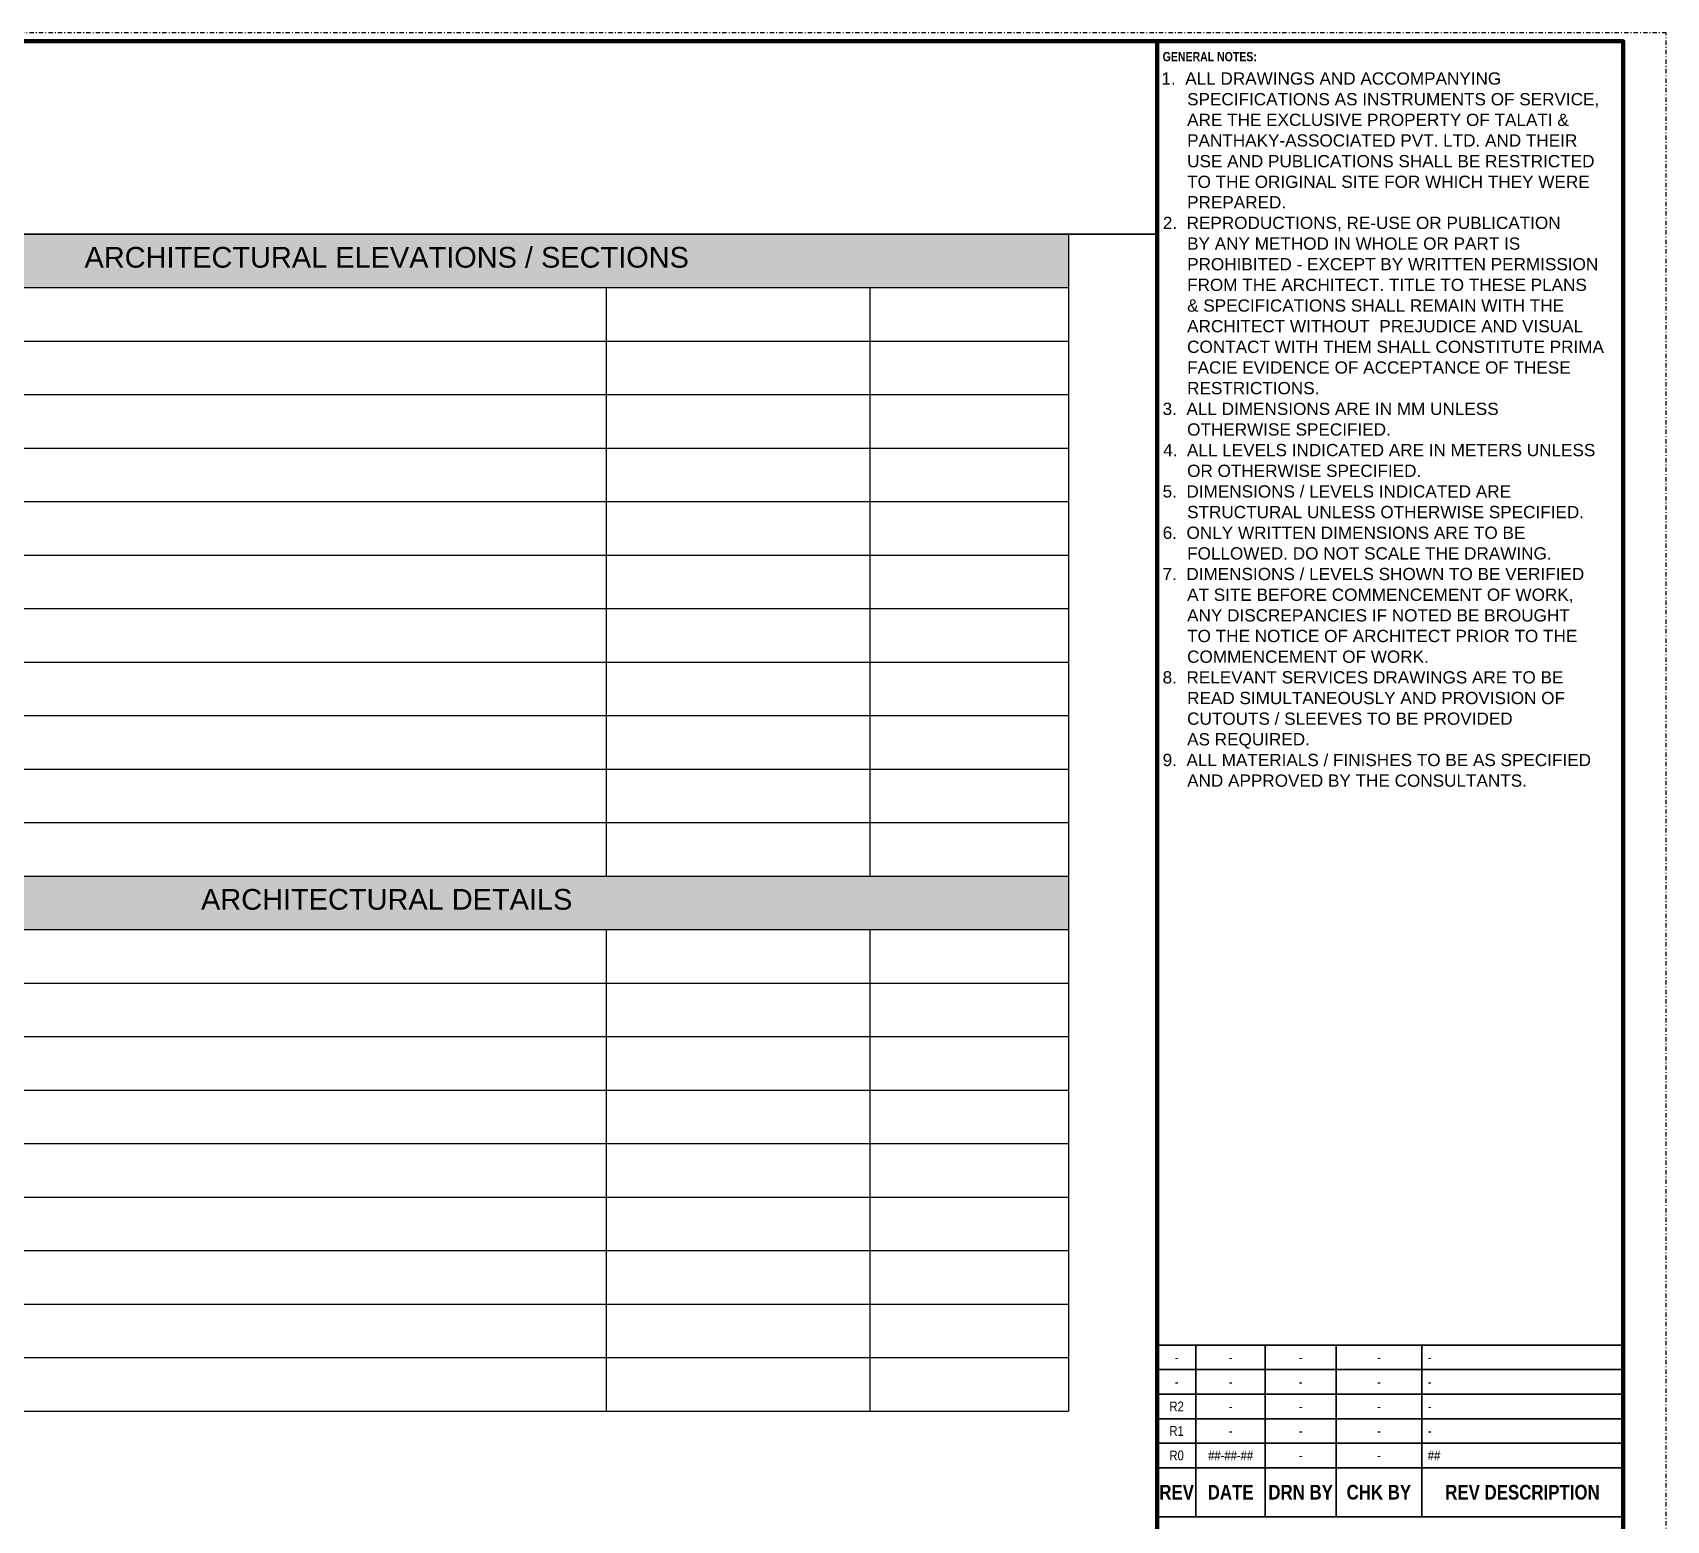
# Paper-space layout 'Symbols A3-4' of a CAD drawing. Header units: millimetres. Extents: x 0 to 408, y 0 to 261.
# Drawn here: x 218.7 to 408, y 88.6 to 261 of the extents above; entities that cross this region are included whole.
import ezdxf
from ezdxf.enums import TextEntityAlignment as Align

# ---------------------------------------------------------------- set-up
doc = ezdxf.new("R2010")
doc.units = ezdxf.units.MM
doc.linetypes.add('DASHDOT', pattern=[1, 0.5, -0.25, 0, -0.25])
doc.layers.add('G-ANNO-REFR', color=253, linetype='DASHDOT', lineweight=5, plot=False)
for name, color, linetype, lineweight in [('G-ANNO-TEXT', 3, 'Continuous', 15), ('G-ANNO-TTLB', 7, 'Continuous', 50), ('G-PAPR-GRAY', 251, 'Continuous', 15), ('G-PAPR-MEDM', 6, 'Continuous', 30), ('G-PAPR-THCK', 4, 'Continuous', 100), ('G-PAPR-THIN', 20, 'Continuous', 5)]:
    doc.layers.add(name, color=color, linetype=linetype, lineweight=lineweight)
doc.styles.add('NOTES', font='arial.ttf', dxfattribs={"height": 2})
doc.styles.add('SMALL', font='arial.ttf', dxfattribs={"height": 2.4})
doc.styles.add('SUB-TITLE', font='swisscb.ttf')
doc.styles.add('SUB-TITLE-2', font='swissc.ttf')
doc.styles.add('TITLE', font='swisscb.ttf')

# ---------------------------------------------------------------- blocks, each defined once
blk = doc.blocks.new('*T146')
at = {"layer": 'G-PAPR-GRAY', "color": 7, "linetype": 'ByBlock', "lineweight": -2, "transparency": 16777216}
for p, q in [((0, 0), (158, 0)), ((0, 0), (0, -12.4)), ((30.94, 0), (30.94, -6.2)), ((104.42, 0), (104.42, -6.2)), ((134.98, 0), (134.98, -6.2)), ((158, 0), (158, -6.2)), ((158, 0), (316, 0)), ((158, 0), (158, -6.2)), ((0, -6.2), (158, -6.2)), ((0, -24.8), (158, -24.8)), ((0, -24.8), (0, -31)), ((158, -74.4), (316, -74.4)), ((158, -74.4), (158, -80.6)), ((0, -111.6), (158, -111.6)), ((0, -111.6), (0, -117.8))]:
    blk.add_line(p, q, dxfattribs=at)
at = {"layer": 'G-PAPR-GRAY', "color": 0, "linetype": 'ByBlock', "lineweight": -2, "transparency": 16777216}
for p, q in [((316, 0), (316, -136.4)), ((158, -6.2), (158, -204.6)), ((158, -6.2), (316, -6.2)), ((158, -6.2), (158, -74.4)), ((188.94, -6.2), (188.94, -74.4)), ((262.42, -6.2), (262.42, -74.4)), ((292.98, -6.2), (292.98, -74.4)), ((0, -12.4), (158, -12.4)), ((0, -12.4), (0, -24.8)), ((30.94, -12.4), (30.94, -24.8)), ((104.42, -12.4), (104.42, -24.8)), ((134.98, -12.4), (134.98, -24.8)), ((158, -12.4), (316, -12.4)), ((0, -18.6), (158, -18.6)), ((158, -18.6), (316, -18.6)), ((158, -24.8), (316, -24.8)), ((0, -31), (158, -31)), ((0, -31), (0, -111.6)), ((30.94, -31), (30.94, -111.6)), ((104.42, -31), (104.42, -111.6)), ((134.98, -31), (134.98, -111.6)), ((158, -31), (316, -31)), ((0, -37.2), (158, -37.2)), ((158, -37.2), (316, -37.2)), ((0, -43.4), (158, -43.4)), ((158, -43.4), (316, -43.4)), ((0, -49.6), (158, -49.6)), ((158, -49.6), (316, -49.6)), ((0, -55.8), (158, -55.8)), ((158, -55.8), (316, -55.8)), ((0, -62), (158, -62)), ((158, -62), (316, -62)), ((0, -68.2), (158, -68.2)), ((158, -68.2), (316, -68.2)), ((0, -74.4), (158, -74.4)), ((0, -80.6), (158, -80.6)), ((158, -80.6), (316, -80.6)), ((158, -80.6), (158, -136.4)), ((188.94, -80.6), (188.94, -136.4)), ((262.42, -80.6), (262.42, -136.4)), ((292.98, -80.6), (292.98, -136.4)), ((0, -86.8), (158, -86.8)), ((158, -86.8), (316, -86.8)), ((0, -93), (158, -93)), ((158, -93), (316, -93)), ((0, -99.2), (158, -99.2)), ((158, -99.2), (316, -99.2)), ((0, -105.4), (158, -105.4)), ((158, -105.4), (316, -105.4)), ((158, -111.6), (316, -111.6)), ((0, -117.8), (158, -117.8)), ((0, -117.8), (0, -204.6)), ((30.94, -117.8), (30.94, -204.6)), ((104.42, -117.8), (104.42, -204.6)), ((134.98, -117.8), (134.98, -204.6)), ((158, -117.8), (316, -117.8)), ((0, -124), (158, -124)), ((158, -124), (316, -124)), ((0, -130.2), (158, -130.2)), ((158, -130.2), (316, -130.2)), ((0, -136.4), (158, -136.4)), ((158, -136.4), (316, -136.4)), ((0, -142.6), (158, -142.6)), ((0, -148.8), (158, -148.8)), ((0, -155), (158, -155)), ((0, -161.2), (158, -161.2)), ((0, -167.4), (158, -167.4)), ((0, -173.6), (158, -173.6)), ((0, -179.8), (158, -179.8)), ((0, -186), (158, -186)), ((0, -192.2), (158, -192.2)), ((0, -198.4), (158, -198.4)), ((0, -204.6), (158, -204.6))]:
    blk.add_line(p, q, dxfattribs=at)
at = {"layer": 'G-PAPR-GRAY', "color": 9, "transparency": 16777216}
for points in [[(0, 0), (0, -6.2), (30.94, 0), (30.94, -6.2)], [(30.94, 0), (30.94, -6.2), (104.42, 0), (104.42, -6.2)], [(104.42, 0), (104.42, -6.2), (134.98, 0), (134.98, -6.2)], [(134.98, 0), (134.98, -6.2), (158, 0), (158, -6.2)], [(158, 0), (158, -6.2), (316, 0), (316, -6.2)], [(0, -6.2), (0, -12.4), (158, -6.2), (158, -12.4)], [(0, -24.8), (0, -31), (158, -24.8), (158, -31)], [(158, -74.4), (158, -80.6), (316, -74.4), (316, -80.6)], [(0, -111.6), (0, -117.8), (158, -111.6), (158, -117.8)]]:
    blk.add_solid(points, dxfattribs=at)
at = {"layer": 'G-PAPR-GRAY', "color": 7, "transparency": 16777216, "char_height": 2.4, "attachment_point": 2, "style": 'SMALL'}
for s, insert, width in [('{\\fArial|b0|i0|c0;SHEET NO.', (15.47, -1.5), 27.9357), ('{\\fArial|b0|i0|c0;DESCRIPTION', (67.68, -1.5), 70.4821), ('{\\fArial|b0|i0|c0;ISSUED ON', (119.7, -1.5), 27.5594), ('{\\fArial|b0|i0|c0;REV NO.', (146.49, -1.5), 20.0228), ('{\\fArial|b0|i0|c0;ARCHITECTURAL ELEVATIONS / SECTIONS', (237, -1.5), 155), ('{\\fArial|b0|i0|c0;GENERAL', (79, -7.7), 155), ('{\\fArial|b0|i0|c0;', (173.47, -7.7), 27.9357), ('{\\fArial|b0|i0|c0;', (225.68, -7.7), 70.4821), ('{\\fArial|b0|i0|c0;', (277.7, -7.7), 27.5594), ('{\\fArial|b0|i0|c0;', (304.49, -7.7), 20.0228), ('{\\fArial|b0|i0|c0;G-001', (15.47, -13.9), 27.9357), ('{\\fArial|b0|i0|c0;COVER SHEET', (67.68, -13.9), 70.4821), ('{\\fArial|b0|i0|c0;########', (119.7, -13.9), 27.5594), ('{\\fArial|b0|i0|c0;R0', (146.49, -13.9), 20.0228), ('{\\fArial|b0|i0|c0;', (173.47, -13.9), 27.9357), ('{\\fArial|b0|i0|c0;', (225.68, -13.9), 70.4821), ('{\\fArial|b0|i0|c0;', (277.7, -13.9), 27.5594), ('{\\fArial|b0|i0|c0;', (304.49, -13.9), 20.0228), ('{\\fArial|b0|i0|c0;G-002', (15.47, -20.1), 27.9357), ('{\\fArial|b0|i0|c0;SYMBOLS & LEGENDS', (67.68, -20.1), 70.4821), ('{\\fArial|b0|i0|c0;', (119.7, -20.1), 27.5594), ('{\\fArial|b0|i0|c0;R0', (146.49, -20.1), 20.0228), ('{\\fArial|b0|i0|c0;', (173.47, -20.1), 27.9357), ('{\\fArial|b0|i0|c0;', (225.68, -20.1), 70.4821), ('{\\fArial|b0|i0|c0;', (277.7, -20.1), 27.5594), ('{\\fArial|b0|i0|c0;', (304.49, -20.1), 20.0228), ('{\\fArial|b0|i0|c0;ARCHITECTURAL FLOOR PLANS', (79, -26.3), 155), ('{\\fArial|b0|i0|c0;', (173.47, -26.3), 27.9357), ('{\\fArial|b0|i0|c0;', (225.68, -26.3), 70.4821), ('{\\fArial|b0|i0|c0;', (277.7, -26.3), 27.5594), ('{\\fArial|b0|i0|c0;', (304.49, -26.3), 20.0228), ('{\\fArial|b0|i0|c0;', (15.47, -32.5), 27.9357), ('{\\fArial|b0|i0|c0;', (67.68, -32.5), 70.4821), ('{\\fArial|b0|i0|c0;', (119.7, -32.5), 27.5594), ('{\\fArial|b0|i0|c0;', (146.49, -32.5), 20.0228), ('{\\fArial|b0|i0|c0;', (173.47, -32.5), 27.9357), ('{\\fArial|b0|i0|c0;', (225.68, -32.5), 70.4821), ('{\\fArial|b0|i0|c0;', (277.7, -32.5), 27.5594), ('{\\fArial|b0|i0|c0;', (304.49, -32.5), 20.0228), ('{\\fArial|b0|i0|c0;', (15.47, -38.7), 27.9357), ('{\\fArial|b0|i0|c0;', (67.68, -38.7), 70.4821), ('{\\fArial|b0|i0|c0;', (119.7, -38.7), 27.5594), ('{\\fArial|b0|i0|c0;', (146.49, -38.7), 20.0228), ('{\\fArial|b0|i0|c0;', (173.47, -38.7), 27.9357), ('{\\fArial|b0|i0|c0;', (225.68, -38.7), 70.4821), ('{\\fArial|b0|i0|c0;', (277.7, -38.7), 27.5594), ('{\\fArial|b0|i0|c0;', (304.49, -38.7), 20.0228), ('{\\fArial|b0|i0|c0;', (15.47, -44.9), 27.9357), ('{\\fArial|b0|i0|c0;', (67.68, -44.9), 70.4821), ('{\\fArial|b0|i0|c0;', (119.7, -44.9), 27.5594), ('{\\fArial|b0|i0|c0;', (146.49, -44.9), 20.0228), ('{\\fArial|b0|i0|c0;', (173.47, -44.9), 27.9357), ('{\\fArial|b0|i0|c0;', (225.68, -44.9), 70.4821), ('{\\fArial|b0|i0|c0;', (277.7, -44.9), 27.5594), ('{\\fArial|b0|i0|c0;', (304.49, -44.9), 20.0228), ('{\\fArial|b0|i0|c0;', (15.47, -51.1), 27.9357), ('{\\fArial|b0|i0|c0;', (67.68, -51.1), 70.4821), ('{\\fArial|b0|i0|c0;', (119.7, -51.1), 27.5594), ('{\\fArial|b0|i0|c0;', (146.49, -51.1), 20.0228), ('{\\fArial|b0|i0|c0;', (173.47, -51.1), 27.9357), ('{\\fArial|b0|i0|c0;', (225.68, -51.1), 70.4821), ('{\\fArial|b0|i0|c0;', (277.7, -51.1), 27.5594), ('{\\fArial|b0|i0|c0;', (304.49, -51.1), 20.0228), ('{\\fArial|b0|i0|c0;', (15.47, -57.3), 27.9357), ('{\\fArial|b0|i0|c0;', (67.68, -57.3), 70.4821), ('{\\fArial|b0|i0|c0;', (119.7, -57.3), 27.5594), ('{\\fArial|b0|i0|c0;', (146.49, -57.3), 20.0228), ('{\\fArial|b0|i0|c0;', (173.47, -57.3), 27.9357), ('{\\fArial|b0|i0|c0;', (225.68, -57.3), 70.4821), ('{\\fArial|b0|i0|c0;', (277.7, -57.3), 27.5594), ('{\\fArial|b0|i0|c0;', (304.49, -57.3), 20.0228), ('{\\fArial|b0|i0|c0;', (15.47, -63.5), 27.9357), ('{\\fArial|b0|i0|c0;', (67.68, -63.5), 70.4821), ('{\\fArial|b0|i0|c0;', (119.7, -63.5), 27.5594), ('{\\fArial|b0|i0|c0;', (146.49, -63.5), 20.0228), ('{\\fArial|b0|i0|c0;', (173.47, -63.5), 27.9357), ('{\\fArial|b0|i0|c0;', (225.68, -63.5), 70.4821), ('{\\fArial|b0|i0|c0;', (277.7, -63.5), 27.5594), ('{\\fArial|b0|i0|c0;', (304.49, -63.5), 20.0228), ('{\\fArial|b0|i0|c0;', (15.47, -69.7), 27.9357), ('{\\fArial|b0|i0|c0;', (67.68, -69.7), 70.4821), ('{\\fArial|b0|i0|c0;', (119.7, -69.7), 27.5594), ('{\\fArial|b0|i0|c0;', (146.49, -69.7), 20.0228), ('{\\fArial|b0|i0|c0;', (173.47, -69.7), 27.9357), ('{\\fArial|b0|i0|c0;', (225.68, -69.7), 70.4821), ('{\\fArial|b0|i0|c0;', (277.7, -69.7), 27.5594), ('{\\fArial|b0|i0|c0;', (304.49, -69.7), 20.0228), ('{\\fArial|b0|i0|c0;', (15.47, -75.9), 27.9357), ('{\\fArial|b0|i0|c0;', (67.68, -75.9), 70.4821), ('{\\fArial|b0|i0|c0;', (119.7, -75.9), 27.5594), ('{\\fArial|b0|i0|c0;', (146.49, -75.9), 20.0228), ('{\\fArial|b0|i0|c0;ARCHITECTURAL DETAILS', (237, -75.9), 155), ('{\\fArial|b0|i0|c0;', (15.47, -82.1), 27.9357), ('{\\fArial|b0|i0|c0;', (67.68, -82.1), 70.4821), ('{\\fArial|b0|i0|c0;', (119.7, -82.1), 27.5594), ('{\\fArial|b0|i0|c0;', (146.49, -82.1), 20.0228), ('{\\fArial|b0|i0|c0;', (173.47, -82.1), 27.9357), ('{\\fArial|b0|i0|c0;', (225.68, -82.1), 70.4821), ('{\\fArial|b0|i0|c0;', (277.7, -82.1), 27.5594), ('{\\fArial|b0|i0|c0;', (304.49, -82.1), 20.0228), ('{\\fArial|b0|i0|c0;', (15.47, -88.3), 27.9357), ('{\\fArial|b0|i0|c0;', (67.68, -88.3), 70.4821), ('{\\fArial|b0|i0|c0;', (119.7, -88.3), 27.5594), ('{\\fArial|b0|i0|c0;', (146.49, -88.3), 20.0228), ('{\\fArial|b0|i0|c0;', (173.47, -88.3), 27.9357), ('{\\fArial|b0|i0|c0;', (225.68, -88.3), 70.4821), ('{\\fArial|b0|i0|c0;', (277.7, -88.3), 27.5594), ('{\\fArial|b0|i0|c0;', (304.49, -88.3), 20.0228), ('{\\fArial|b0|i0|c0;', (15.47, -94.5), 27.9357), ('{\\fArial|b0|i0|c0;', (67.68, -94.5), 70.4821), ('{\\fArial|b0|i0|c0;', (119.7, -94.5), 27.5594), ('{\\fArial|b0|i0|c0;', (146.49, -94.5), 20.0228), ('{\\fArial|b0|i0|c0;', (173.47, -94.5), 27.9357), ('{\\fArial|b0|i0|c0;', (225.68, -94.5), 70.4821), ('{\\fArial|b0|i0|c0;', (277.7, -94.5), 27.5594), ('{\\fArial|b0|i0|c0;', (304.49, -94.5), 20.0228), ('{\\fArial|b0|i0|c0;', (15.47, -100.7), 27.9357), ('{\\fArial|b0|i0|c0;', (67.68, -100.7), 70.4821), ('{\\fArial|b0|i0|c0;', (119.7, -100.7), 27.5594), ('{\\fArial|b0|i0|c0;', (146.49, -100.7), 20.0228), ('{\\fArial|b0|i0|c0;', (173.47, -100.7), 27.9357), ('{\\fArial|b0|i0|c0;', (225.68, -100.7), 70.4821), ('{\\fArial|b0|i0|c0;', (277.7, -100.7), 27.5594), ('{\\fArial|b0|i0|c0;', (304.49, -100.7), 20.0228), ('{\\fArial|b0|i0|c0;', (15.47, -106.9), 27.9357), ('{\\fArial|b0|i0|c0;', (67.68, -106.9), 70.4821), ('{\\fArial|b0|i0|c0;', (119.7, -106.9), 27.5594), ('{\\fArial|b0|i0|c0;', (146.49, -106.9), 20.0228), ('{\\fArial|b0|i0|c0;', (173.47, -106.9), 27.9357), ('{\\fArial|b0|i0|c0;', (225.68, -106.9), 70.4821), ('{\\fArial|b0|i0|c0;', (277.7, -106.9), 27.5594), ('{\\fArial|b0|i0|c0;', (304.49, -106.9), 20.0228), ('{\\fArial|b0|i0|c0;ARCHITECTURAL WORKING DRAWINGS', (79, -113.1), 155), ('{\\fArial|b0|i0|c0;', (173.47, -113.1), 27.9357), ('{\\fArial|b0|i0|c0;', (225.68, -113.1), 70.4821), ('{\\fArial|b0|i0|c0;', (277.7, -113.1), 27.5594), ('{\\fArial|b0|i0|c0;', (304.49, -113.1), 20.0228), ('{\\fArial|b0|i0|c0;', (15.47, -119.3), 27.9357), ('{\\fArial|b0|i0|c0;', (67.68, -119.3), 70.4821), ('{\\fArial|b0|i0|c0;', (119.7, -119.3), 27.5594), ('{\\fArial|b0|i0|c0;', (146.49, -119.3), 20.0228), ('{\\fArial|b0|i0|c0;', (173.47, -119.3), 27.9357), ('{\\fArial|b0|i0|c0;', (225.68, -119.3), 70.4821), ('{\\fArial|b0|i0|c0;', (277.7, -119.3), 27.5594), ('{\\fArial|b0|i0|c0;', (304.49, -119.3), 20.0228), ('{\\fArial|b0|i0|c0;', (15.47, -125.5), 27.9357), ('{\\fArial|b0|i0|c0;', (67.68, -125.5), 70.4821), ('{\\fArial|b0|i0|c0;', (119.7, -125.5), 27.5594), ('{\\fArial|b0|i0|c0;', (146.49, -125.5), 20.0228), ('{\\fArial|b0|i0|c0;', (173.47, -125.5), 27.9357), ('{\\fArial|b0|i0|c0;', (225.68, -125.5), 70.4821), ('{\\fArial|b0|i0|c0;', (277.7, -125.5), 27.5594), ('{\\fArial|b0|i0|c0;', (304.49, -125.5), 20.0228), ('{\\fArial|b0|i0|c0;', (15.47, -131.7), 27.9357), ('{\\fArial|b0|i0|c0;', (67.68, -131.7), 70.4821), ('{\\fArial|b0|i0|c0;', (119.7, -131.7), 27.5594), ('{\\fArial|b0|i0|c0;', (146.49, -131.7), 20.0228), ('{\\fArial|b0|i0|c0;', (173.47, -131.7), 27.9357), ('{\\fArial|b0|i0|c0;', (225.68, -131.7), 70.4821), ('{\\fArial|b0|i0|c0;', (277.7, -131.7), 27.5594), ('{\\fArial|b0|i0|c0;', (304.49, -131.7), 20.0228), ('{\\fArial|b0|i0|c0;', (15.47, -137.9), 27.9357), ('{\\fArial|b0|i0|c0;', (67.68, -137.9), 70.4821), ('{\\fArial|b0|i0|c0;', (119.7, -137.9), 27.5594), ('{\\fArial|b0|i0|c0;', (146.49, -137.9), 20.0228), ('{\\fArial|b0|i0|c0;', (15.47, -144.1), 27.9357), ('{\\fArial|b0|i0|c0;', (67.68, -144.1), 70.4821), ('{\\fArial|b0|i0|c0;', (119.7, -144.1), 27.5594), ('{\\fArial|b0|i0|c0;', (146.49, -144.1), 20.0228), ('{\\fArial|b0|i0|c0;', (15.47, -150.3), 27.9357), ('{\\fArial|b0|i0|c0;', (67.68, -150.3), 70.4821), ('{\\fArial|b0|i0|c0;', (119.7, -150.3), 27.5594), ('{\\fArial|b0|i0|c0;', (146.49, -150.3), 20.0228), ('{\\fArial|b0|i0|c0;', (15.47, -156.5), 27.9357), ('{\\fArial|b0|i0|c0;', (67.68, -156.5), 70.4821), ('{\\fArial|b0|i0|c0;', (119.7, -156.5), 27.5594), ('{\\fArial|b0|i0|c0;', (146.49, -156.5), 20.0228), ('{\\fArial|b0|i0|c0;', (15.47, -162.7), 27.9357), ('{\\fArial|b0|i0|c0;', (67.68, -162.7), 70.4821), ('{\\fArial|b0|i0|c0;', (119.7, -162.7), 27.5594), ('{\\fArial|b0|i0|c0;', (146.49, -162.7), 20.0228), ('{\\fArial|b0|i0|c0;', (15.47, -168.9), 27.9357), ('{\\fArial|b0|i0|c0;', (67.68, -168.9), 70.4821), ('{\\fArial|b0|i0|c0;', (119.7, -168.9), 27.5594), ('{\\fArial|b0|i0|c0;', (146.49, -168.9), 20.0228), ('{\\fArial|b0|i0|c0;', (15.47, -175.1), 27.9357), ('{\\fArial|b0|i0|c0;', (67.68, -175.1), 70.4821), ('{\\fArial|b0|i0|c0;', (119.7, -175.1), 27.5594), ('{\\fArial|b0|i0|c0;', (146.49, -175.1), 20.0228), ('{\\fArial|b0|i0|c0;', (15.47, -181.3), 27.9357), ('{\\fArial|b0|i0|c0;', (67.68, -181.3), 70.4821), ('{\\fArial|b0|i0|c0;', (119.7, -181.3), 27.5594), ('{\\fArial|b0|i0|c0;', (146.49, -181.3), 20.0228), ('{\\fArial|b0|i0|c0;', (15.47, -187.5), 27.9357), ('{\\fArial|b0|i0|c0;', (67.68, -187.5), 70.4821), ('{\\fArial|b0|i0|c0;', (119.7, -187.5), 27.5594), ('{\\fArial|b0|i0|c0;', (146.49, -187.5), 20.0228), ('{\\fArial|b0|i0|c0;', (15.47, -193.7), 27.9357), ('{\\fArial|b0|i0|c0;', (67.68, -193.7), 70.4821), ('{\\fArial|b0|i0|c0;', (119.7, -193.7), 27.5594), ('{\\fArial|b0|i0|c0;', (146.49, -193.7), 20.0228), ('{\\fArial|b0|i0|c0;', (15.47, -199.9), 27.9357), ('{\\fArial|b0|i0|c0;', (67.68, -199.9), 70.4821), ('{\\fArial|b0|i0|c0;', (119.7, -199.9), 27.5594), ('{\\fArial|b0|i0|c0;', (146.49, -199.9), 20.0228)]:
    blk.add_mtext(s, dxfattribs=dict(at, insert=insert, width=width))
blk = doc.blocks.new('*U225')
at = {"layer": 'G-ANNO-REFR'}
blk.add_lwpolyline([(0, 0), (408, 0), (408, 261), (0, 261)], close=True, dxfattribs=at)
at = {"layer": 'G-PAPR-MEDM'}
for points in [[(353.49, 108.92), (349, 108.92), (349, 106.08), (353.49, 106.08)], [(361.52, 108.92), (353.49, 108.92), (353.49, 106.08), (361.52, 106.08)], [(369.73, 108.92), (361.52, 108.92), (361.52, 106.08), (369.73, 106.08)], [(379.65, 108.92), (369.73, 108.92), (369.73, 106.08), (379.65, 106.08)], [(403, 108.92), (379.65, 108.92), (379.65, 106.08), (403, 106.08)], [(353.49, 106.08), (349, 106.08), (349, 103.24), (353.49, 103.24)], [(361.52, 106.08), (353.49, 106.08), (353.49, 103.24), (361.52, 103.24)], [(369.73, 106.08), (361.52, 106.08), (361.52, 103.24), (369.73, 103.24)], [(379.65, 106.08), (369.73, 106.08), (369.73, 103.24), (379.65, 103.24)], [(403, 106.08), (379.65, 106.08), (379.65, 103.24), (403, 103.24)], [(353.49, 103.24), (349, 103.24), (349, 100.39), (353.49, 100.39)], [(361.52, 103.24), (353.49, 103.24), (353.49, 100.39), (361.52, 100.39)], [(369.73, 103.24), (361.52, 103.24), (361.52, 100.39), (369.73, 100.39)], [(379.65, 103.24), (369.73, 103.24), (369.73, 100.39), (379.65, 100.39)], [(403, 103.24), (379.65, 103.24), (379.65, 100.39), (403, 100.39)], [(353.49, 100.39), (349, 100.39), (349, 97.55), (353.49, 97.55)], [(361.52, 100.39), (353.49, 100.39), (353.49, 97.55), (361.52, 97.55)], [(369.73, 100.39), (361.52, 100.39), (361.52, 97.55), (369.73, 97.55)], [(379.65, 100.39), (369.73, 100.39), (369.73, 97.55), (379.65, 97.55)], [(403, 100.39), (379.65, 100.39), (379.65, 97.55), (403, 97.55)], [(353.49, 97.55), (349, 97.55), (349, 94.71), (353.49, 94.71)], [(361.52, 97.55), (353.49, 97.55), (353.49, 94.71), (361.52, 94.71)], [(369.73, 97.55), (361.52, 97.55), (361.52, 94.71), (369.73, 94.71)], [(379.65, 97.55), (369.73, 97.55), (369.73, 94.71), (379.65, 94.71)], [(403, 97.55), (379.65, 97.55), (379.65, 94.71), (403, 94.71)], [(353.49, 94.71), (349, 94.71), (349, 89.02), (353.49, 89.02)], [(361.52, 94.71), (353.49, 94.71), (353.49, 89.02), (361.52, 89.02)], [(369.73, 94.71), (361.52, 94.71), (361.52, 89.02), (369.73, 89.02)], [(379.65, 94.71), (369.73, 94.71), (369.73, 89.02), (379.65, 89.02)], [(403, 94.71), (379.65, 94.71), (379.65, 89.02), (403, 89.02)], [(349, 89.02), (403, 89.02), (403, 86.18), (349, 86.18)]]:
    blk.add_lwpolyline(points, close=True, dxfattribs=at)
at = {"layer": 'G-PAPR-THCK'}
blk.add_lwpolyline([(10, 260), (403, 260), (403, 1), (10, 1)], close=True, dxfattribs=at)
blk.add_lwpolyline([(349, 1), (349, 260)], dxfattribs=at)
at = {"layer": 'G-PAPR-THIN'}
blk.add_lwpolyline([(349, 260), (403, 260), (403, 1), (349, 1)], close=True, dxfattribs=at)
at = {"layer": 'G-ANNO-TEXT'}
for tag, p, height, style in [('GENERAL_NOTES_001', (349.49, 254.98), 1.42, 'NOTES'), ('GENERAL_NOTES_002', (349.71, 252.58), 1.42, 'NOTES'), ('GENERAL_NOTES_003', (349.71, 250.19), 1.42, 'NOTES'), ('GENERAL_NOTES_004', (349.71, 247.8), 1.42, 'NOTES'), ('GENERAL_NOTES_005', (349.71, 245.4), 1.42, 'NOTES'), ('GENERAL_NOTES_006', (349.71, 243.01), 1.42, 'NOTES'), ('GENERAL_NOTES_007', (349.71, 240.64), 1.42, 'NOTES'), ('GENERAL_NOTES_008', (349.65, 238.25), 1.42, 'NOTES'), ('GENERAL_NOTES_009', (349.71, 235.85), 1.42, 'NOTES'), ('GENERAL_NOTES_010', (349.71, 233.46), 1.42, 'NOTES'), ('GENERAL_NOTES_011', (349.71, 231.07), 1.42, 'NOTES'), ('GENERAL_NOTES_012', (349.71, 228.67), 1.42, 'NOTES'), ('GENERAL_NOTES_013', (349.71, 226.28), 1.42, 'NOTES'), ('GENERAL_NOTES_014', (349.71, 223.89), 1.42, 'NOTES'), ('GENERAL_NOTES_015', (349.71, 221.49), 1.42, 'NOTES'), ('GENERAL_NOTES_016', (349.71, 219.1), 1.42, 'NOTES'), ('GENERAL_NOTES_017', (349.63, 216.7), 1.42, 'NOTES'), ('GENERAL_NOTES_018', (349.71, 214.31), 1.42, 'NOTES'), ('GENERAL_NOTES_019', (349.69, 211.92), 1.42, 'NOTES'), ('GENERAL_NOTES_020', (349.71, 209.52), 1.42, 'NOTES'), ('GENERAL_NOTES_021', (349.63, 207.13), 1.42, 'NOTES'), ('GENERAL_NOTES_022', (349.71, 204.74), 1.42, 'NOTES'), ('GENERAL_NOTES_023', (349.64, 202.34), 1.42, 'NOTES'), ('GENERAL_NOTES_024', (349.71, 199.95), 1.42, 'NOTES'), ('GENERAL_NOTES_025', (349.62, 197.56), 1.42, 'NOTES'), ('GENERAL_NOTES_026', (349.71, 195.16), 1.42, 'NOTES'), ('GENERAL_NOTES_027', (349.71, 192.77), 1.42, 'NOTES'), ('GENERAL_NOTES_028', (349.71, 190.38), 1.42, 'NOTES'), ('GENERAL_NOTES_029', (349.71, 187.98), 1.42, 'NOTES'), ('GENERAL_NOTES_030', (349.63, 185.59), 1.42, 'NOTES'), ('GENERAL_NOTES_031', (349.71, 183.19), 1.42, 'NOTES'), ('GENERAL_NOTES_032', (349.71, 180.8), 1.42, 'NOTES'), ('GENERAL_NOTES_033', (349.71, 178.41), 1.42, 'NOTES'), ('GENERAL_NOTES_034', (349.63, 176.01), 1.42, 'NOTES'), ('GENERAL_NOTES_035', (349.71, 173.62), 1.42, 'NOTES'), ('CLIENTNAME', (349.64, 78.78), 2.13, 'SUB-TITLE-2'), ('CLIENTADDRESS1', (349.64, 75.88), 1.42, 'SUB-TITLE-2'), ('CLIENTADDRESS2', (349.64, 73.48), 1.42, 'SUB-TITLE-2'), ('CLIENTPHONE', (349.64, 71.11), 1.42, 'SUB-TITLE-2'), ('DRAWING_NO', (362.5, 41.09), 2.84, 'SUB-TITLE-2')]:
    blk.add_attdef(tag, p, '', height=height, dxfattribs=dict(at, style=style))
at = {"layer": 'G-ANNO-TEXT', "style": 'SUB-TITLE-2'}
for tag, p in [('REV_NO4', (351.25, 107.5)), ('REV_DATE4', (357.51, 107.5)), ('DRAWN_BY4', (365.62, 107.5)), ('CHECKED_BY4', (374.69, 107.5)), ('REV_NO3', (351.25, 104.66)), ('REV_DATE3', (357.51, 104.66)), ('DRAWN_BY3', (365.62, 104.66)), ('CHECKED_BY3', (374.69, 104.66)), ('REV_NO2', (351.25, 101.81)), ('REV_DATE2', (357.51, 101.81)), ('DRAWN_BY2', (365.62, 101.81)), ('CHECKED_BY2', (374.69, 101.81)), ('REV_NO1', (351.25, 98.97)), ('REV_DATE1', (357.51, 98.97)), ('DRAWN_BY1', (365.62, 98.97)), ('CHECKED_BY1', (374.69, 98.97)), ('REV_NO0', (351.25, 96.13)), ('REV_DATE0', (357.51, 96.13)), ('DRAWN_BY0', (365.62, 96.13)), ('CHECKED_BY0', (374.69, 96.13))]:
    blk.add_attdef(tag, text='', height=1.14, dxfattribs=at).set_placement(p, align=Align.MIDDLE)
for tag, p in [('REV_DESCRIPTION4', (380.36, 107.5)), ('REV_DESCRIPTION3', (380.36, 104.66)), ('REV_DESCRIPTION2', (380.36, 101.81)), ('REV_DESCRIPTION1', (380.36, 98.97)), ('REV_DESCRIPTION0', (380.36, 96.13))]:
    blk.add_attdef(tag, text='', height=1.14, dxfattribs=at).set_placement(p, align=Align.MIDDLE_LEFT)
for tag, p in [('PROJECT_NAME1', (362.5, 69.02)), ('PROJECT_NAME2', (362.5, 66.18)), ('PROJECT_CODE', (362.5, 62.82)), ('RELEASE', (362.5, 59.67)), ('STAGE', (362.5, 56.47)), ('DRAWING_TITLE', (362.5, 53.27))]:
    blk.add_attdef(tag, text='', height=1.71, dxfattribs=at).set_placement(p, align=Align.TOP_LEFT)
at = {"layer": 'G-ANNO-TEXT'}
for tag, height, style, p in [('CURRENT_REV', 2.84, 'TITLE', (396.61, 41.09)), ('DRAWN_BY', 1.71, 'SUB-TITLE-2', (355.39, 34.75)), ('CHECKED_BY', 1.71, 'SUB-TITLE-2', (368.89, 34.75)), ('SCALE', 1.71, 'SUB-TITLE-2', (383.11, 34.75)), ('ISSUE_DATE', 1.71, 'SUB-TITLE-2', (396.61, 34.75))]:
    blk.add_attdef(tag, text='', height=height, dxfattribs=dict(at, style=style)).set_placement(p, align=Align.CENTER)
at = {"layer": 'G-ANNO-TEXT', "style": 'SUB-TITLE'}
blk.add_attdef('FILE_NAME', text='', height=1.14, rotation=90, dxfattribs=at).set_placement((403.71, 8.76), align=Align.TOP_LEFT)
at = {"layer": 'G-PAPR-MEDM', "style": 'TITLE'}
blk.add_text('GENERAL NOTES:', height=1.0658, dxfattribs=at).set_placement((349.63, 257.69))
at = {"layer": 'G-PAPR-MEDM', "lineweight": 50, "style": 'SUB-TITLE'}
for s, height, p in [('REV', 1.705, (351.25, 91.87)), ('DATE', 1.705, (357.51, 91.87)), ('DRN BY', 1.705, (365.62, 91.87)), ('CHK BY', 1.705, (374.69, 91.87)), ('REV DESCRIPTION', 1.7053, (391.33, 91.87))]:
    blk.add_text(s, height=height, dxfattribs=at).set_placement(p, align=Align.MIDDLE)

psp = doc.layouts.new('Symbols A3-4')

# ---------------------------------------------------------------- linework, layer by layer
at = {"layer": 'G-PAPR-MEDM'}
psp.add_line((10, 237.67), (349, 237.67), dxfattribs=at)

# ---------------------------------------------------------------- block references
psp.add_blockref('*T146', (22.71, 237.67))
at = {"layer": 'G-ANNO-TTLB'}
ref = psp.add_blockref('*U225', (0, 0), dxfattribs=at)
ref.add_attrib('GENERAL_NOTES_001', '1.  ALL DRAWINGS AND ACCOMPANYING', (349.49, 254.98), dxfattribs={"layer": 'G-ANNO-TEXT', "height": 1.4211, "style": 'NOTES'})
ref.add_attrib('REV_DESCRIPTION0', '##', dxfattribs={"layer": 'G-ANNO-TEXT', "height": 1.137, "style": 'SUB-TITLE-2'}).set_placement((380.36, 96.13), align=Align.MIDDLE_LEFT)
ref.add_attrib('CHECKED_BY0', '-', dxfattribs={"layer": 'G-ANNO-TEXT', "height": 1.14, "style": 'SUB-TITLE-2'}).set_placement((374.69, 96.13), align=Align.MIDDLE)
ref.add_attrib('DRAWN_BY0', '-', dxfattribs={"layer": 'G-ANNO-TEXT', "height": 1.14, "style": 'SUB-TITLE-2'}).set_placement((365.62, 96.13), align=Align.MIDDLE)
ref.add_attrib('REV_DATE0', '##-##-##', dxfattribs={"layer": 'G-ANNO-TEXT', "height": 1.137, "style": 'SUB-TITLE-2'}).set_placement((357.51, 96.13), align=Align.MIDDLE)
ref.add_attrib('REV_NO0', 'R0', dxfattribs={"layer": 'G-ANNO-TEXT', "height": 1.137, "style": 'SUB-TITLE-2'}).set_placement((351.25, 96.13), align=Align.MIDDLE)
ref.add_attrib('REV_DESCRIPTION1', '-', dxfattribs={"layer": 'G-ANNO-TEXT', "height": 1.14, "style": 'SUB-TITLE-2'}).set_placement((380.36, 98.97), align=Align.MIDDLE_LEFT)
ref.add_attrib('CHECKED_BY1', '-', dxfattribs={"layer": 'G-ANNO-TEXT', "height": 1.14, "style": 'SUB-TITLE-2'}).set_placement((374.69, 98.97), align=Align.MIDDLE)
ref.add_attrib('DRAWN_BY1', '-', dxfattribs={"layer": 'G-ANNO-TEXT', "height": 1.14, "style": 'SUB-TITLE-2'}).set_placement((365.62, 98.97), align=Align.MIDDLE)
ref.add_attrib('REV_DATE1', '-', dxfattribs={"layer": 'G-ANNO-TEXT', "height": 1.14, "style": 'SUB-TITLE-2'}).set_placement((357.51, 98.97), align=Align.MIDDLE)
ref.add_attrib('REV_NO1', 'R1', dxfattribs={"layer": 'G-ANNO-TEXT', "height": 1.137, "style": 'SUB-TITLE-2'}).set_placement((351.25, 98.97), align=Align.MIDDLE)
ref.add_attrib('REV_DESCRIPTION2', '-', dxfattribs={"layer": 'G-ANNO-TEXT', "height": 1.14, "style": 'SUB-TITLE-2'}).set_placement((380.36, 101.81), align=Align.MIDDLE_LEFT)
ref.add_attrib('CHECKED_BY2', '-', dxfattribs={"layer": 'G-ANNO-TEXT', "height": 1.14, "style": 'SUB-TITLE-2'}).set_placement((374.69, 101.81), align=Align.MIDDLE)
ref.add_attrib('DRAWN_BY2', '-', dxfattribs={"layer": 'G-ANNO-TEXT', "height": 1.14, "style": 'SUB-TITLE-2'}).set_placement((365.62, 101.81), align=Align.MIDDLE)
ref.add_attrib('REV_DATE2', '-', dxfattribs={"layer": 'G-ANNO-TEXT', "height": 1.14, "style": 'SUB-TITLE-2'}).set_placement((357.51, 101.81), align=Align.MIDDLE)
ref.add_attrib('REV_NO2', 'R2', dxfattribs={"layer": 'G-ANNO-TEXT', "height": 1.137, "style": 'SUB-TITLE-2'}).set_placement((351.25, 101.81), align=Align.MIDDLE)
ref.add_attrib('REV_DESCRIPTION3', '-', dxfattribs={"layer": 'G-ANNO-TEXT', "height": 1.14, "style": 'SUB-TITLE-2'}).set_placement((380.36, 104.66), align=Align.MIDDLE_LEFT)
ref.add_attrib('CHECKED_BY3', '-', dxfattribs={"layer": 'G-ANNO-TEXT', "height": 1.14, "style": 'SUB-TITLE-2'}).set_placement((374.69, 104.66), align=Align.MIDDLE)
ref.add_attrib('DRAWN_BY3', '-', dxfattribs={"layer": 'G-ANNO-TEXT', "height": 1.14, "style": 'SUB-TITLE-2'}).set_placement((365.62, 104.66), align=Align.MIDDLE)
ref.add_attrib('REV_DATE3', '-', dxfattribs={"layer": 'G-ANNO-TEXT', "height": 1.14, "style": 'SUB-TITLE-2'}).set_placement((357.51, 104.66), align=Align.MIDDLE)
ref.add_attrib('REV_NO3', '-', dxfattribs={"layer": 'G-ANNO-TEXT', "height": 1.14, "style": 'SUB-TITLE-2'}).set_placement((351.25, 104.66), align=Align.MIDDLE)
ref.add_attrib('REV_DESCRIPTION4', '-', dxfattribs={"layer": 'G-ANNO-TEXT', "height": 1.14, "style": 'SUB-TITLE-2'}).set_placement((380.36, 107.5), align=Align.MIDDLE_LEFT)
ref.add_attrib('CHECKED_BY4', '-', dxfattribs={"layer": 'G-ANNO-TEXT', "height": 1.14, "style": 'SUB-TITLE-2'}).set_placement((374.69, 107.5), align=Align.MIDDLE)
ref.add_attrib('DRAWN_BY4', '-', dxfattribs={"layer": 'G-ANNO-TEXT', "height": 1.14, "style": 'SUB-TITLE-2'}).set_placement((365.62, 107.5), align=Align.MIDDLE)
ref.add_attrib('REV_DATE4', '-', dxfattribs={"layer": 'G-ANNO-TEXT', "height": 1.14, "style": 'SUB-TITLE-2'}).set_placement((357.51, 107.5), align=Align.MIDDLE)
ref.add_attrib('REV_NO4', '-', dxfattribs={"layer": 'G-ANNO-TEXT', "height": 1.14, "style": 'SUB-TITLE-2'}).set_placement((351.25, 107.5), align=Align.MIDDLE)
ref.add_attrib('GENERAL_NOTES_002', '     SPECIFICATIONS AS INSTRUMENTS OF SERVICE,', (349.71, 252.58), dxfattribs={"layer": 'G-ANNO-TEXT', "height": 1.4211, "style": 'NOTES'})
ref.add_attrib('GENERAL_NOTES_003', '     ARE THE EXCLUSIVE PROPERTY OF TALATI &', (349.71, 250.19), dxfattribs={"layer": 'G-ANNO-TEXT', "height": 1.4211, "style": 'NOTES'})
ref.add_attrib('GENERAL_NOTES_004', '     PANTHAKY-ASSOCIATED PVT. LTD. AND THEIR', (349.71, 247.8), dxfattribs={"layer": 'G-ANNO-TEXT', "height": 1.4211, "style": 'NOTES'})
ref.add_attrib('GENERAL_NOTES_005', '     USE AND PUBLICATIONS SHALL BE RESTRICTED', (349.71, 245.4), dxfattribs={"layer": 'G-ANNO-TEXT', "height": 1.4211, "style": 'NOTES'})
ref.add_attrib('GENERAL_NOTES_006', '     TO THE ORIGINAL SITE FOR WHICH THEY WERE', (349.71, 243.01), dxfattribs={"layer": 'G-ANNO-TEXT', "height": 1.4211, "style": 'NOTES'})
ref.add_attrib('GENERAL_NOTES_007', '     PREPARED.', (349.71, 240.64), dxfattribs={"layer": 'G-ANNO-TEXT', "height": 1.4211, "style": 'NOTES'})
ref.add_attrib('GENERAL_NOTES_008', '2.  REPRODUCTIONS, RE-USE OR PUBLICATION', (349.65, 238.25), dxfattribs={"layer": 'G-ANNO-TEXT', "height": 1.4211, "style": 'NOTES'})
ref.add_attrib('GENERAL_NOTES_009', '     BY ANY METHOD IN WHOLE OR PART IS', (349.71, 235.85), dxfattribs={"layer": 'G-ANNO-TEXT', "height": 1.4211, "style": 'NOTES'})
ref.add_attrib('GENERAL_NOTES_010', '     PROHIBITED - EXCEPT BY WRITTEN PERMISSION', (349.71, 233.46), dxfattribs={"layer": 'G-ANNO-TEXT', "height": 1.4211, "style": 'NOTES'})
ref.add_attrib('GENERAL_NOTES_011', '     FROM THE ARCHITECT. TITLE TO THESE PLANS', (349.71, 231.07), dxfattribs={"layer": 'G-ANNO-TEXT', "height": 1.4211, "style": 'NOTES'})
ref.add_attrib('GENERAL_NOTES_012', '     & SPECIFICATIONS SHALL REMAIN WITH THE', (349.71, 228.67), dxfattribs={"layer": 'G-ANNO-TEXT', "height": 1.4211, "style": 'NOTES'})
ref.add_attrib('GENERAL_NOTES_013', '     ARCHITECT WITHOUT  PREJUDICE AND VISUAL', (349.71, 226.28), dxfattribs={"layer": 'G-ANNO-TEXT', "height": 1.4211, "style": 'NOTES'})
ref.add_attrib('GENERAL_NOTES_014', '     CONTACT WITH THEM SHALL CONSTITUTE PRIMA', (349.71, 223.89), dxfattribs={"layer": 'G-ANNO-TEXT', "height": 1.4211, "style": 'NOTES'})
ref.add_attrib('GENERAL_NOTES_015', '     FACIE EVIDENCE OF ACCEPTANCE OF THESE', (349.71, 221.49), dxfattribs={"layer": 'G-ANNO-TEXT', "height": 1.4211, "style": 'NOTES'})
ref.add_attrib('GENERAL_NOTES_016', '     RESTRICTIONS.', (349.71, 219.1), dxfattribs={"layer": 'G-ANNO-TEXT', "height": 1.4211, "style": 'NOTES'})
ref.add_attrib('GENERAL_NOTES_017', '3.  ALL DIMENSIONS ARE IN MM UNLESS', (349.63, 216.7), dxfattribs={"layer": 'G-ANNO-TEXT', "height": 1.4211, "style": 'NOTES'})
ref.add_attrib('GENERAL_NOTES_018', '     OTHERWISE SPECIFIED.', (349.71, 214.31), dxfattribs={"layer": 'G-ANNO-TEXT', "height": 1.4211, "style": 'NOTES'})
ref.add_attrib('GENERAL_NOTES_019', '4.  ALL LEVELS INDICATED ARE IN METERS UNLESS', (349.69, 211.92), dxfattribs={"layer": 'G-ANNO-TEXT', "height": 1.4211, "style": 'NOTES'})
ref.add_attrib('GENERAL_NOTES_020', '     OR OTHERWISE SPECIFIED.', (349.71, 209.52), dxfattribs={"layer": 'G-ANNO-TEXT', "height": 1.4211, "style": 'NOTES'})
ref.add_attrib('GENERAL_NOTES_021', '5.  DIMENSIONS / LEVELS INDICATED ARE', (349.63, 207.13), dxfattribs={"layer": 'G-ANNO-TEXT', "height": 1.4211, "style": 'NOTES'})
ref.add_attrib('GENERAL_NOTES_022', '     STRUCTURAL UNLESS OTHERWISE SPECIFIED.', (349.71, 204.74), dxfattribs={"layer": 'G-ANNO-TEXT', "height": 1.4211, "style": 'NOTES'})
ref.add_attrib('GENERAL_NOTES_023', '6.  ONLY WRITTEN DIMENSIONS ARE TO BE', (349.64, 202.34), dxfattribs={"layer": 'G-ANNO-TEXT', "height": 1.4211, "style": 'NOTES'})
ref.add_attrib('GENERAL_NOTES_024', '     FOLLOWED. DO NOT SCALE THE DRAWING.', (349.71, 199.95), dxfattribs={"layer": 'G-ANNO-TEXT', "height": 1.4211, "style": 'NOTES'})
ref.add_attrib('GENERAL_NOTES_025', '7.  DIMENSIONS / LEVELS SHOWN TO BE VERIFIED', (349.62, 197.56), dxfattribs={"layer": 'G-ANNO-TEXT', "height": 1.4211, "style": 'NOTES'})
ref.add_attrib('GENERAL_NOTES_026', '     AT SITE BEFORE COMMENCEMENT OF WORK,', (349.71, 195.16), dxfattribs={"layer": 'G-ANNO-TEXT', "height": 1.4211, "style": 'NOTES'})
ref.add_attrib('GENERAL_NOTES_027', '     ANY DISCREPANCIES IF NOTED BE BROUGHT', (349.71, 192.77), dxfattribs={"layer": 'G-ANNO-TEXT', "height": 1.4211, "style": 'NOTES'})
ref.add_attrib('GENERAL_NOTES_028', '     TO THE NOTICE OF ARCHITECT PRIOR TO THE', (349.71, 190.38), dxfattribs={"layer": 'G-ANNO-TEXT', "height": 1.4211, "style": 'NOTES'})
ref.add_attrib('GENERAL_NOTES_029', '     COMMENCEMENT OF WORK.', (349.71, 187.98), dxfattribs={"layer": 'G-ANNO-TEXT', "height": 1.4211, "style": 'NOTES'})
ref.add_attrib('GENERAL_NOTES_030', '8.  RELEVANT SERVICES DRAWINGS ARE TO BE', (349.63, 185.59), dxfattribs={"layer": 'G-ANNO-TEXT', "height": 1.4211, "style": 'NOTES'})
ref.add_attrib('GENERAL_NOTES_031', '     READ SIMULTANEOUSLY AND PROVISION OF', (349.71, 183.19), dxfattribs={"layer": 'G-ANNO-TEXT', "height": 1.4211, "style": 'NOTES'})
ref.add_attrib('GENERAL_NOTES_032', '     CUTOUTS / SLEEVES TO BE PROVIDED', (349.71, 180.8), dxfattribs={"layer": 'G-ANNO-TEXT', "height": 1.4211, "style": 'NOTES'})
ref.add_attrib('GENERAL_NOTES_033', '     AS REQUIRED.', (349.71, 178.41), dxfattribs={"layer": 'G-ANNO-TEXT', "height": 1.4211, "style": 'NOTES'})
ref.add_attrib('GENERAL_NOTES_034', '9.  ALL MATERIALS / FINISHES TO BE AS SPECIFIED', (349.63, 176.01), dxfattribs={"layer": 'G-ANNO-TEXT', "height": 1.4211, "style": 'NOTES'})
ref.add_attrib('GENERAL_NOTES_035', '     AND APPROVED BY THE CONSULTANTS.', (349.71, 173.62), dxfattribs={"layer": 'G-ANNO-TEXT', "height": 1.4211, "style": 'NOTES'})

doc.saveas('drawing.dxf')
